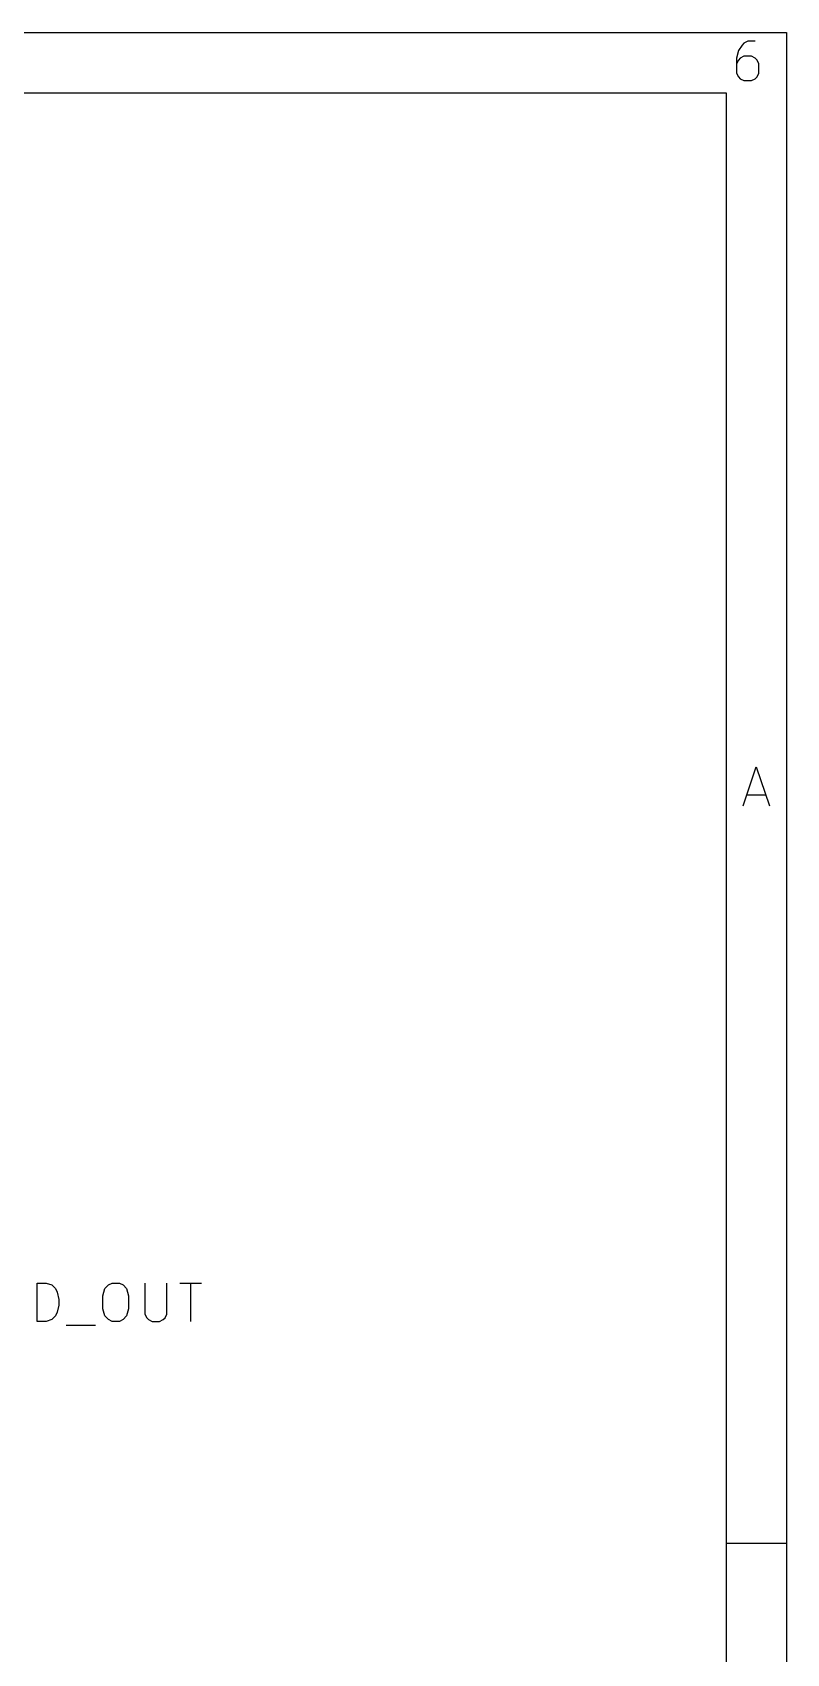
# Model space of a CAD drawing. Header units: millimetres. Extents: x 10 to 287, y -200 to -10.
# Drawn here: x 262.1 to 287, y -63.6 to -10 of the extents above; entities that cross this region are included whole.
import ezdxf

# ---------------------------------------------------------------- set-up
doc = ezdxf.new("R2010")
doc.units = ezdxf.units.MM
doc.layers.add('RED', color=14, linetype='CONTINUOUS')
doc.layers.add('YELLOWTHREE', color=44, linetype='CONTINUOUS')

msp = doc.modelspace()

# ---------------------------------------------------------------- linework, layer by layer
at = {"layer": 'RED', "linetype": 'CONTINUOUS'}
for p, q in [((10, -10), (287.0022, -10)), ((287.0022, -10), (287.0022, -200.0072)), ((285.4081, -10.6032), (285.3462, -10.8508)), ((285.5319, -10.4175), (285.4081, -10.6032)), ((285.5938, -10.3556), (285.5319, -10.4175)), ((285.7176, -10.2937), (285.5938, -10.3556)), ((285.9652, -10.2937), (285.7176, -10.2937)), ((285.3462, -10.8508), (285.3462, -11.346)), ((285.4081, -10.9127), (285.3462, -11.0365)), ((285.47, -10.8508), (285.4081, -10.9127)), ((285.5938, -10.7889), (285.47, -10.8508)), ((285.8414, -10.7889), (285.5938, -10.7889)), ((285.9652, -10.8508), (285.8414, -10.7889)), ((286.0271, -10.9127), (285.9652, -10.8508)), ((286.089, -11.0365), (286.0271, -10.9127)), ((286.089, -11.346), (286.089, -11.0365)), ((285.3462, -11.346), (285.4081, -11.4698)), ((285.4081, -11.4698), (285.47, -11.5318)), ((285.47, -11.5318), (285.5938, -11.5937)), ((285.5938, -11.5937), (285.8414, -11.5937)), ((285.8414, -11.5937), (285.9652, -11.5318)), ((285.9652, -11.5318), (286.0271, -11.4698)), ((286.0271, -11.4698), (286.089, -11.346)), ((12, -12), (285.0022, -12)), ((285.0022, -12), (285.0022, -198.0072)), ((285.5689, -35.5937), (286.0022, -34.2937)), ((286.0022, -34.2937), (286.4355, -35.5937)), ((285.6927, -35.2222), (286.3117, -35.2222)), ((287.0022, -60), (285.0022, -60))]:
    msp.add_line(p, q, dxfattribs=at)
at = {"layer": 'YELLOWTHREE', "linetype": 'CONTINUOUS'}
for p, q in [((262.2172, -52.6492), (262.2172, -51.3792)), ((262.2172, -51.3792), (262.5196, -51.3792)), ((262.5196, -51.3792), (262.701, -51.4397)), ((262.701, -51.4397), (262.822, -51.5607)), ((264.4548, -51.5607), (264.5758, -51.4397)), ((264.5758, -51.4397), (264.6967, -51.3792)), ((264.6967, -51.3792), (264.9386, -51.3792)), ((264.9386, -51.3792), (265.0596, -51.4397)), ((265.0596, -51.4397), (265.1805, -51.5607)), ((265.7853, -51.3792), (265.7853, -52.4073)), ((266.511, -52.4073), (266.511, -51.3792)), ((266.9344, -51.3792), (267.6601, -51.3792)), ((267.2973, -52.6492), (267.2973, -51.3792)), ((262.822, -51.5607), (262.8825, -51.6816)), ((262.8825, -51.6816), (262.9429, -51.9235)), ((262.9429, -51.9235), (262.9429, -52.1049)), ((264.3944, -51.8026), (264.4548, -51.5607)), ((264.3944, -52.2259), (264.3944, -51.8026)), ((265.1805, -51.5607), (265.241, -51.8026)), ((265.241, -51.8026), (265.241, -52.2259)), ((262.822, -52.4678), (262.701, -52.5888)), ((262.8825, -52.3468), (262.822, -52.4678)), ((262.9429, -52.1049), (262.8825, -52.3468)), ((264.4548, -52.4678), (264.3944, -52.2259)), ((264.5758, -52.5888), (264.4548, -52.4678)), ((265.1805, -52.4678), (265.0596, -52.5888)), ((265.241, -52.2259), (265.1805, -52.4678)), ((265.7853, -52.4073), (265.8458, -52.5283)), ((265.8458, -52.5283), (265.9063, -52.5888)), ((266.3901, -52.5888), (266.4506, -52.5283)), ((266.4506, -52.5283), (266.511, -52.4073)), ((262.5196, -52.6492), (262.2172, -52.6492)), ((262.701, -52.5888), (262.5196, -52.6492)), ((263.1849, -52.7702), (264.1525, -52.7702)), ((264.6967, -52.6492), (264.5758, -52.5888)), ((264.9386, -52.6492), (264.6967, -52.6492)), ((265.0596, -52.5888), (264.9386, -52.6492)), ((265.9063, -52.5888), (266.0272, -52.6492)), ((266.0272, -52.6492), (266.2691, -52.6492)), ((266.2691, -52.6492), (266.3901, -52.5888))]:
    msp.add_line(p, q, dxfattribs=at)

doc.saveas('drawing.dxf')
